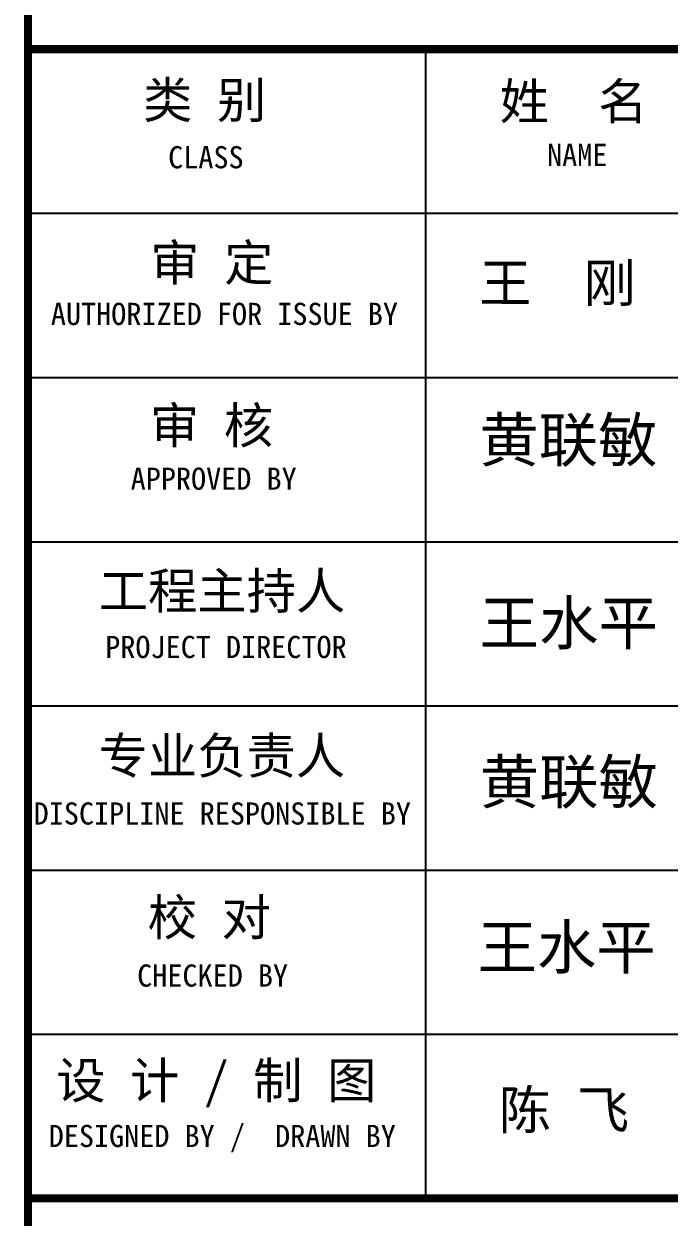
# Model space of a CAD drawing. Extents: x 343352 to 432452, y 769729 to 1078684.
# Drawn here: x 396121 to 399458, y 869656 to 875834 of the extents above; entities that cross this region are included whole.
import ezdxf

# ---------------------------------------------------------------- set-up
doc = ezdxf.new("R2010")
doc.units = 0
doc.header["$LTSCALE"] = 1000
doc.header["$MEASUREMENT"] = 0
doc.layers.add('PUB_TEXT', color=7, linetype='Continuous')
doc.layers.add('PUB_TITLE', color=4, linetype='Continuous')
doc.styles.add('TQ', font='')
doc.styles.get('TQ').set_extended_font_data('SimSun')

msp = doc.modelspace()

# ---------------------------------------------------------------- linework, layer by layer
at = {"layer": 'PUB_TITLE'}
for p, q in [((398199.5, 869752.6), (398199.5, 875702.6)), ((396142.5, 874852.6), (401752.5, 874852.6)), ((396142.5, 874002.6), (401752.5, 874002.6)), ((396142.5, 873152.6), (401752.5, 873152.6)), ((396142.5, 872302.6), (401752.5, 872302.6)), ((396142.5, 871452.6), (401752.5, 871452.6)), ((396142.5, 870602.6), (401752.5, 870602.6)), ((396142.5, 869752.6), (401752.5, 869752.6))]:
    msp.add_line(p, q, dxfattribs=at)
at = {"layer": 'PUB_TITLE', "lineweight": 40, "const_width": 42.5}
for points in [[(396142.5, 899980.7), (396142.5, 859980.7)], [(396142.5, 875702.6), (401752.5, 875702.6)], [(396142.5, 869752.6), (401752.5, 869752.6)]]:
    msp.add_lwpolyline(points, dxfattribs=at)

# ---------------------------------------------------------------- texts
at = {"layer": 'PUB_TEXT', "style": 'TQ'}
msp.add_text('王  刚', height=198, rotation=359.99644, dxfattribs=at).set_placement((398476.4, 874393.5))
for s, height, p in [('黄联敏', 225.35, (398476.4, 873567.1)), ('王水平', 225.35, (398478.8, 872619.2)), ('黄联敏', 225.35, (398478.8, 871797.1)), ('王水平', 225.35, (398467.5, 870940.7, -353913.7)), ('陈 飞', 198, (398577.1, 870111.6))]:
    msp.add_text(s, height=height, dxfattribs=at).set_placement(p)
at = {"layer": 'PUB_TEXT', "attachment_point": 1, "style": 'TQ'}
for s, insert, char_height, width in [('类 别', (396737.5, 875532.6), 187, 1111.8), ('姓  名', (398582.2, 875525.7), 187, 1162.485), ('CLASS', (396867.4, 875200.4), 114.75, 2399.55), ('NAME', (398827.2, 875212.7), 114.75, 2399.55), ('审 定', (396774.6, 874690.4), 187, 805.34), ('AUTHORIZED FOR ISSUE BY', (396260.7, 874389.3), 114.75, 2399.55), ('审 核', (396773, 873847.9), 187, 1427.856), ('APPROVED BY', (396673.5, 873536.1), 114.75, 2399.55), ('工程主持人', (396508.3, 872991.2), 187, 1739.562), ('PROJECT DIRECTOR', (396541.8, 872665), 114.75, 2399.55), ('专业负责人', (396507.5, 872137.9), 187, 1661.535), ('DISCIPLINE RESPONSIBLE BY', (396171.7, 871802.8), 114.75, 2399.55), ('校 对', (396761.6, 871301.2), 187, 2006.142), ('CHECKED BY', (396707, 870963.7), 114.75, 2399.55), ('设 计 / 制 图', (396288.4, 870456.9), 187, 2576.963), ('DESIGNED BY /  DRAWN BY', (396249.7, 870133.2), 114.75, 2399.55)]:
    msp.add_mtext(s, dxfattribs=dict(at, insert=insert, char_height=char_height, width=width))

doc.saveas('drawing.dxf')
